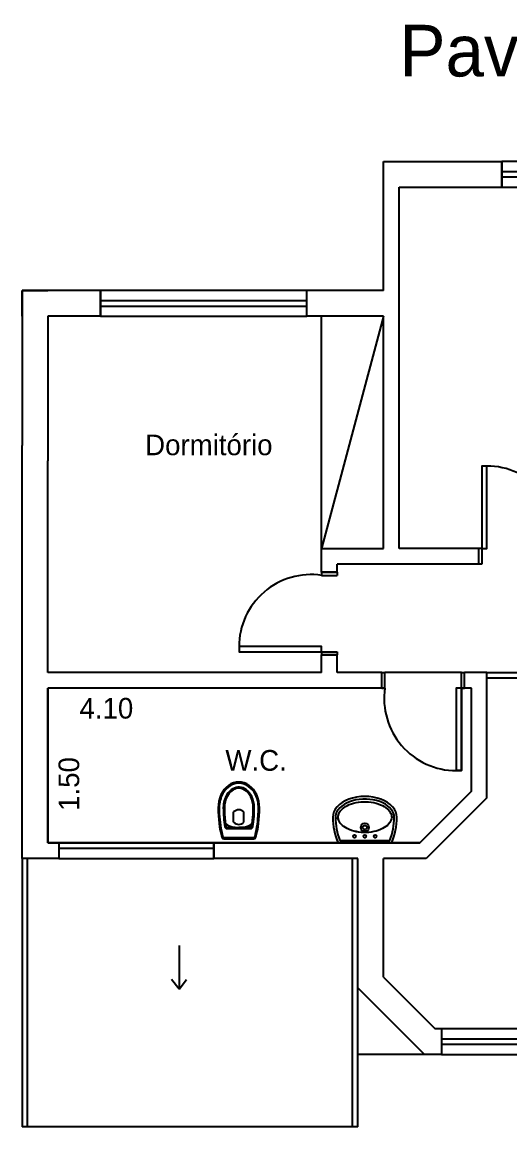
# Model space of a CAD drawing. Extents: x 0 to 15.4, y 0 to 21.8.
# Drawn here: x 0 to 4.72, y 11.14 to 21.84 of the extents above; entities that cross this region are included whole.
import ezdxf

# ---------------------------------------------------------------- set-up
doc = ezdxf.new("R2010")
doc.units = 0
doc.header["$MEASUREMENT"] = 0
doc.layers.get('0').update_dxf_attribs({"linetype": 'CONTINUOUS'})
doc.layers.get('DEFPOINTS').update_dxf_attribs({"linetype": 'CONTINUOUS'})
for name, color, linetype in [('BLOCO', 5, 'CONTINUOUS'), ('BLOCOS', 5, 'CONTINUOUS'), ('HACHURA', 1, 'CONTINUOUS'), ('PAREDE', 7, 'CONTINUOUS')]:
    doc.layers.add(name, color=color, linetype=linetype)
doc.styles.add('PADRÃO', font='', dxfattribs={"height": 0.2})
doc.styles.get('PADRÃO').set_extended_font_data('AvantGarde Bk BT')
doc.dimstyles.new('PADRÃOS', dxfattribs={"dimtxt": 0.15, "dimasz": 0.1, "dimexe": 1.25, "dimexo": 0.625, "dimgap": 0.1, "dimtad": 0, "dimjust": 1, "dimzin": 1, "dimdsep": 46, "dimtxsty": 'PADRÃO', "dimcen": 2.5, "dimse1": 1, "dimse2": 1, "dimsd1": 1, "dimsd2": 1, "dimclrt": 1, "dimadec": 0, "dimazin": 0, "dimtfac": 1, "dimtdec": 4, "dimtmove": 0, "dimatfit": 3, "dimfxl": 1, "dimtolj": 1, "dimtzin": 0, "dimarcsym": 0})

# ---------------------------------------------------------------- blocks, each defined once
blk = doc.blocks.new('SETA')
at = {"layer": 'PAREDE', "ltscale": 0.015}
for q in [(-0.073, -0.091), (0.073, -0.091)]:
    blk.add_line((0, 0), q, dxfattribs=at)
blk = doc.blocks.new('J2')
at = {"layer": 'BLOCO'}
for p, q in [((0, 0.25), (0, 0)), ((2, 0.25), (0, 0.25)), ((2, 0), (2, 0.25)), ((2, 0.15), (0, 0.15)), ((0, 0.1), (2, 0.1)), ((0, 0), (2, 0))]:
    blk.add_line(p, q, dxfattribs=at)
blk = doc.blocks.new('J15')
at = {"layer": 'BLOCO'}
for p, q in [((1.5, 0.25), (0, 0.25)), ((0, 0.25), (0, 0)), ((1.5, 0), (1.5, 0.25)), ((1.5, 0.15), (0, 0.15)), ((0, 0.1), (1.5, 0.1)), ((0, 0), (1.5, 0))]:
    blk.add_line(p, q, dxfattribs=at)
blk = doc.blocks.new('P80E15')
at = {"layer": 'BLOCO', "ltscale": 0.015}
for p, q in [((0.03, 0.15), (0, 0.15)), ((0, 0.15), (0, 0)), ((0.03, 0.15), (0.03, 0)), ((0.8, 0.15), (0.77, 0.15)), ((0.77, 0.15), (0.77, 0)), ((0.8, 0.15), (0.8, 0)), ((0.03, 0), (0, 0)), ((0.8, 0), (0.77, 0))]:
    blk.add_line(p, q, dxfattribs=at)
at = {"layer": 'BLOCO'}
blk.add_lwpolyline([(0.03, 0.15), (0.08, 0.15), (0.08, 0.95), (0.03, 0.95)], close=True, dxfattribs=at)
at = {"layer": 'BLOCO', "ltscale": 0.015}
blk.add_arc((0.08, 0.252), 0.698, 351.5555, 90, dxfattribs=at)
blk = doc.blocks.new('DORMI')
at = {"layer": 'HACHURA', "ltscale": 0.015, "style": 'PADRÃO'}
blk.add_text('Dormitório', height=0.2, dxfattribs=at).set_placement((-0.516, -0.066))
blk = doc.blocks.new('WC')
at = {"layer": 'HACHURA', "ltscale": 0.015, "style": 'PADRÃO'}
blk.add_text('W.C.', height=0.2, dxfattribs=at).set_placement((-0.137, -0.096))
blk = doc.blocks.new('VASOSAN')
at = {"layer": 'BLOCOS'}
for p, q in [((-0.05, 0.2), (-0.05, 0.3)), ((0.05, 0.2), (0.05, 0.3)), ((-0.116, 0.15), (0.116, 0.15)), ((-0.116, 0.14), (0.116, 0.14)), ((-0.145, 0.05), (0.145, 0.05)), ((-0.145, 0.04), (0.145, 0.04))]:
    blk.add_line(p, q, dxfattribs=at)
for centre, radius, start, end in [((0, 0.25), 0.0707, 44.9896, 134.9689), ((-0.116, 0.16), 0.02, 189.3868, 270), ((-0.116, 0.16), 0.01, 189.3844, 270), ((0, 0.25), 0.0707, 225.0311, 315.0104), ((0.116, 0.16), 0.01, 270, 350.5759), ((0.116, 0.16), 0.02, 270, 350.5771), ((-0.145, 0.06), 0.02, 195.5363, 270), ((-0.145, 0.06), 0.01, 195.5347, 270), ((0.145, 0.06), 0.01, 270, 344.4831), ((0.145, 0.06), 0.02, 270, 344.4637)]:
    blk.add_arc(centre, radius, start, end, dxfattribs=at)
for centre, major_axis, ratio, start_param, end_param in [((0, 0.34), (0, 0.25), 0.8, 4.712389, 7.853982), ((0, 0.34), (0, 0.5), 0.4, 1.570796, 2.178171), ((0, 0.34), (0, 0.5), 0.4, 4.105014, 4.712389), ((0, 0.2), (-0.132, 0), 0.380108, 0, 3.141593)]:
    blk.add_ellipse(centre, major_axis=major_axis, ratio=ratio, start_param=start_param, end_param=end_param, dxfattribs=at)
for points, knots in [([(0.19, 0.34), (0.19, 0.385), (0.18, 0.43), (0.128, 0.535), (0.067, 0.577), (-0.056, 0.582), (-0.118, 0.544), (-0.177, 0.44), (-0.19, 0.39), (-0.19, 0.34)], [4.712389, 4.712389, 4.712389, 4.712389, 5.268705, 5.268705, 6.251972, 6.251972, 7.235239, 7.235239, 7.853982, 7.853982, 7.853982, 7.853982]), ([(0.15, 0.34), (0.15, 0.379), (0.141, 0.418), (0.098, 0.505), (0.052, 0.537), (-0.036, 0.543), (-0.083, 0.519), (-0.137, 0.434), (-0.15, 0.387), (-0.15, 0.34)], [4.712389, 4.712389, 4.712389, 4.712389, 5.267304, 5.267304, 6.225165, 6.225165, 7.183027, 7.183027, 7.853982, 7.853982, 7.853982, 7.853982]), ([(0.14, 0.34), (0.14, 0.377), (0.131, 0.415), (0.086, 0.506), (0.035, 0.535), (-0.049, 0.525), (-0.088, 0.498), (-0.13, 0.419), (-0.14, 0.379), (-0.14, 0.34)], [4.712389, 4.712389, 4.712389, 4.712389, 5.266985, 5.266985, 6.376176, 6.376176, 7.268653, 7.268653, 7.853982, 7.853982, 7.853982, 7.853982]), ([(-0.19, 0.34), (-0.19, 0.263), (-0.183, 0.186), (-0.165, 0.096), (-0.16, 0.076), (-0.155, 0.057)], [1.5707963, 1.5707963, 1.5707963, 1.5707963, 2.0374558, 2.0374558, 2.1781714, 2.1781714, 2.1781714, 2.1781714]), ([(0.126, 0.158), (0.13, 0.188), (0.134, 0.22), (0.139, 0.281), (0.14, 0.31), (0.14, 0.34)], [4.3194242, 4.3194242, 4.3194242, 4.3194242, 4.5261468, 4.5261468, 4.712389, 4.712389, 4.712389, 4.712389]), ([(0.135, 0.157), (0.141, 0.188), (0.145, 0.222), (0.149, 0.283), (0.15, 0.312), (0.15, 0.34)], [4.3194149, 4.3194149, 4.3194149, 4.3194149, 4.5352774, 4.5352774, 4.712389, 4.712389, 4.712389, 4.712389]), ([(0.155, 0.057), (0.171, 0.118), (0.183, 0.188), (0.189, 0.287), (0.19, 0.314), (0.19, 0.34)], [4.1050166, 4.1050166, 4.1050166, 4.1050166, 4.5531772, 4.5531772, 4.712389, 4.712389, 4.712389, 4.712389])]:
    blk.add_open_spline(points, degree=3, knots=knots, dxfattribs=at)
for points in [[(-0.15, 0.34), (-0.15, 0.277), (-0.145, 0.214), (-0.135, 0.157)], [(-0.14, 0.34), (-0.14, 0.278), (-0.135, 0.215), (-0.126, 0.158)]]:
    blk.add_open_spline(points, degree=3, dxfattribs=at)
blk = doc.blocks.new('LAVAT')
at = {"layer": 'BLOCOS'}
for p, q in [((-0.257, 0), (0.257, 0)), ((-0.241, 0.025), (0.241, 0.025))]:
    blk.add_line(p, q, dxfattribs=at)
for centre, radius in [((0, 0.15), 0.04), ((0, 0.15), 0.02), ((-0.1, 0.065), 0.015), ((0, 0.065), 0.015), ((0.1, 0.065), 0.015)]:
    blk.add_circle(centre, radius, dxfattribs=at)
for centre, radius, start, end in [((0.31, 0.25), 0.62, 180, 203.78), ((0.31, 0.25), 0.595, 180, 202.2114), ((-0.31, 0.25), 0.595, 337.7886, 360), ((-0.31, 0.25), 0.62, 336.22, 0)]:
    blk.add_arc(centre, radius, start, end, dxfattribs=at)
blk.add_ellipse((0, 0.25), major_axis=(0.31, 0), ratio=0.645161, start_param=0, end_param=3.141593, dxfattribs=at)
for points, knots in [([(0.285, 0.25), (0.285, 0.3), (0.245, 0.354), (0.101, 0.423), (0, 0.434), (-0.174, 0.399), (-0.244, 0.353), (-0.28, 0.286), (-0.285, 0.268), (-0.285, 0.25)], [0, 0, 0, 0, 0.936148, 0.936148, 1.872296, 1.872296, 2.808445, 2.808445, 3.139385, 3.139385, 3.139385, 3.139385]), ([(0.26, 0.25), (0.26, 0.278), (0.242, 0.313), (0.164, 0.37), (0.103, 0.392), (-0.029, 0.404), (-0.098, 0.394), (-0.203, 0.348), (-0.24, 0.314), (-0.266, 0.253), (-0.263, 0.224), (-0.216, 0.162), (-0.168, 0.131), (-0.048, 0.098), (0.023, 0.096), (0.148, 0.123), (0.201, 0.15), (0.251, 0.205), (0.26, 0.229), (0.26, 0.25)], [0, 0, 0, 0, 0.718092, 0.718092, 1.436184, 1.436184, 2.154275, 2.154275, 2.872367, 2.872367, 3.590459, 3.590459, 4.308551, 4.308551, 5.026643, 5.026643, 5.744734, 5.744734, 6.283185, 6.283185, 6.283185, 6.283185])]:
    blk.add_open_spline(points, degree=3, knots=knots, dxfattribs=at)
blk = doc.blocks.new('*D38')
at = {"layer": 'DEFPOINTS', "color": 0, "linetype": 'ByBlock', "ltscale": 0.015}
for p in [(137.052, 173.596), (141.152, 173.596), (141.152, 173.399)]:
    blk.add_point(p, dxfattribs=at)
at = {"color": 1, "linetype": 'ByBlock', "ltscale": 0.015, "insert": (137.618, 173.399), "char_height": 0.2, "attachment_point": 5, "style": 'PADRÃO'}
blk.add_mtext('\\A1;4.10', dxfattribs=at)
blk = doc.blocks.new('*D39')
at = {"layer": 'DEFPOINTS', "color": 0, "linetype": 'ByBlock', "ltscale": 0.015}
for p in [(137.052, 173.596), (137.256, 173.596), (137.052, 172.096)]:
    blk.add_point(p, dxfattribs=at)
at = {"color": 1, "linetype": 'ByBlock', "ltscale": 0.015, "insert": (137.256, 172.667), "char_height": 0.2, "attachment_point": 5, "rotation": 90, "style": 'PADRÃO'}
blk.add_mtext('\\A1;1.50', dxfattribs=at)
blk = doc.blocks.new('SUPERIOR')
at = {"layer": 'HACHURA', "ltscale": 0.015, "style": 'PADRÃO'}
blk.add_text('Pav. Superior', height=0.5, dxfattribs=at).set_placement((-1.769, -0.192))

msp = doc.modelspace()

# ---------------------------------------------------------------- linework, layer by layer
at = {"layer": 'BLOCO', "ltscale": 0.015}
for p, q in [((2.9, 16.509), (2.9, 16.479)), ((2.9, 16.509), (3.05, 16.509)), ((2.9, 16.479), (3.05, 16.479)), ((3.05, 16.509), (3.05, 16.479)), ((2.9, 15.739), (2.9, 15.709)), ((2.9, 15.739), (3.05, 15.739)), ((3.05, 15.739), (3.05, 15.709)), ((2.9, 15.709), (3.05, 15.709)), ((3.483, 15.538), (3.513, 15.538)), ((3.483, 15.388), (3.483, 15.538)), ((3.513, 15.388), (3.513, 15.538)), ((4.253, 15.538), (4.283, 15.538)), ((4.253, 15.388), (4.253, 15.538)), ((4.283, 15.388), (4.283, 15.538)), ((3.483, 15.388), (3.513, 15.388)), ((4.253, 15.388), (4.283, 15.388))]:
    msp.add_line(p, q, dxfattribs=at)
at = {"layer": 'BLOCO'}
for p, q in [((1.857, 13.888), (0.357, 13.888)), ((0.357, 13.888), (0.357, 13.738)), ((0.357, 13.838), (1.857, 13.838)), ((1.857, 13.738), (1.857, 13.888)), ((0.357, 13.738), (1.857, 13.738))]:
    msp.add_line(p, q, dxfattribs=at)
for points in [[(2.9, 15.739), (2.9, 15.789), (2.1, 15.789), (2.1, 15.739)], [(4.253, 15.388), (4.203, 15.388), (4.203, 14.588), (4.253, 14.588)]]:
    msp.add_lwpolyline(points, close=True, dxfattribs=at)
at = {"layer": 'BLOCO', "ltscale": 0.015}
for centre, start, end in [((2.798, 15.789), 81.5555, 180), ((4.203, 15.286), 171.5555, 270)]:
    msp.add_arc(centre, 0.698, start, end, dxfattribs=at)
at = {"layer": 'BLOCOS', "ltscale": 0.015}
for p, q in [((2.9, 16.738), (2.9, 18.988)), ((3.5, 18.988), (2.9, 16.738))]:
    msp.add_line(p, q, dxfattribs=at)
at = {"layer": 'BLOCOS'}
for p, q in [((2.048, 14.088), (2.048, 14.188)), ((2.148, 14.088), (2.148, 14.188)), ((1.982, 14.038), (2.213, 14.038)), ((1.982, 14.028), (2.213, 14.028)), ((1.953, 13.938), (2.243, 13.938)), ((1.953, 13.928), (2.243, 13.928)), ((3.077, 13.913), (3.559, 13.913)), ((3.061, 13.888), (3.576, 13.888))]:
    msp.add_line(p, q, dxfattribs=at)
for centre, radius in [((3.318, 14.038), 0.04), ((3.318, 14.038), 0.02), ((3.218, 13.953), 0.015), ((3.318, 13.953), 0.015), ((3.418, 13.953), 0.015)]:
    msp.add_circle(centre, radius, dxfattribs=at)
for centre, radius, start, end in [((2.098, 14.138), 0.0707, 44.9896, 134.9689), ((3.628, 14.138), 0.62, 180, 203.78), ((3.628, 14.138), 0.595, 180, 202.2114), ((3.008, 14.138), 0.595, 337.7886, 360), ((3.008, 14.138), 0.62, 336.22, 0), ((1.982, 14.048), 0.02, 189.3868, 270), ((1.982, 14.048), 0.01, 189.3844, 270), ((2.098, 14.138), 0.0707, 225.0311, 315.0104), ((2.213, 14.048), 0.01, 270, 350.5759), ((2.213, 14.048), 0.02, 270, 350.5771), ((1.953, 13.948), 0.02, 195.5363, 270), ((1.953, 13.948), 0.01, 195.5347, 270), ((2.243, 13.948), 0.01, 270, 344.4831), ((2.243, 13.948), 0.02, 270, 344.4637)]:
    msp.add_arc(centre, radius, start, end, dxfattribs=at)
for centre, major_axis, ratio, start_param, end_param in [((2.098, 14.228), (0, 0.25), 0.8, 4.712389, 7.853982), ((2.098, 14.228), (0, 0.25), 0.8, 4.712389, 7.853982), ((3.318, 14.138), (0.31, 0), 0.645161, 0, 3.141593), ((3.318, 14.138), (0.31, 0), 0.645161, 0, 3.141593), ((2.098, 14.228), (0, 0.5), 0.4, 1.570796, 2.178171), ((2.098, 14.228), (0, 0.5), 0.4, 1.570796, 2.178171), ((2.098, 14.228), (0, 0.5), 0.4, 4.105014, 4.712389), ((2.098, 14.228), (0, 0.5), 0.4, 4.105014, 4.712389), ((2.098, 14.088), (-0.132, 0), 0.380108, 0, 3.141593), ((2.098, 14.088), (-0.132, 0), 0.380108, 0, 1.570397), ((2.098, 14.088), (-0.132, 0), 0.380108, 0, 1.570397), ((2.098, 14.088), (-0.132, 0), 0.380108, 0, 1.570397), ((2.098, 14.088), (-0.132, 0), 0.380108, 0, 1.570397), ((2.098, 14.088), (-0.132, 0), 0.380108, 1.571196, 3.141593), ((2.098, 14.088), (-0.132, 0), 0.380108, 1.571196, 3.141593), ((2.098, 14.088), (-0.132, 0), 0.380108, 1.571196, 3.141593), ((2.098, 14.088), (-0.132, 0), 0.380108, 1.571196, 3.141593), ((2.098, 14.088), (-0.132, 0), 0.380108, 1.570397, 1.571196), ((2.098, 14.088), (-0.132, 0), 0.380108, 1.570397, 1.571196), ((2.098, 14.088), (-0.132, 0), 0.380108, 1.570397, 1.571196), ((2.098, 14.088), (-0.132, 0), 0.380108, 1.570397, 1.571196)]:
    msp.add_ellipse(centre, major_axis=major_axis, ratio=ratio, start_param=start_param, end_param=end_param, dxfattribs=at)
for points, knots in [([(2.288, 14.228), (2.288, 14.273), (2.278, 14.318), (2.225, 14.423), (2.165, 14.466), (2.042, 14.47), (1.98, 14.432), (1.921, 14.328), (1.908, 14.278), (1.908, 14.228)], [4.712389, 4.712389, 4.712389, 4.712389, 5.268705, 5.268705, 6.251972, 6.251972, 7.235239, 7.235239, 7.853982, 7.853982, 7.853982, 7.853982]), ([(2.288, 14.228), (2.288, 14.273), (2.278, 14.318), (2.225, 14.423), (2.165, 14.466), (2.042, 14.47), (1.98, 14.432), (1.921, 14.328), (1.908, 14.278), (1.908, 14.228)], [4.712389, 4.712389, 4.712389, 4.712389, 5.268705, 5.268705, 6.251972, 6.251972, 7.235239, 7.235239, 7.853982, 7.853982, 7.853982, 7.853982]), ([(2.288, 14.228), (2.288, 14.273), (2.278, 14.318), (2.225, 14.423), (2.165, 14.466), (2.042, 14.47), (1.98, 14.432), (1.921, 14.328), (1.908, 14.278), (1.908, 14.228)], [4.712389, 4.712389, 4.712389, 4.712389, 5.268705, 5.268705, 6.251972, 6.251972, 7.235239, 7.235239, 7.853982, 7.853982, 7.853982, 7.853982]), ([(2.248, 14.228), (2.248, 14.267), (2.239, 14.306), (2.196, 14.393), (2.15, 14.425), (2.062, 14.431), (2.015, 14.407), (1.961, 14.322), (1.948, 14.275), (1.948, 14.228)], [4.712389, 4.712389, 4.712389, 4.712389, 5.267304, 5.267304, 6.225165, 6.225165, 7.183027, 7.183027, 7.853982, 7.853982, 7.853982, 7.853982]), ([(2.248, 14.228), (2.248, 14.267), (2.239, 14.306), (2.196, 14.393), (2.15, 14.425), (2.062, 14.431), (2.015, 14.407), (1.961, 14.322), (1.948, 14.275), (1.948, 14.228)], [4.712389, 4.712389, 4.712389, 4.712389, 5.267304, 5.267304, 6.225165, 6.225165, 7.183027, 7.183027, 7.853982, 7.853982, 7.853982, 7.853982]), ([(2.248, 14.228), (2.248, 14.267), (2.239, 14.306), (2.196, 14.393), (2.15, 14.425), (2.062, 14.431), (2.015, 14.407), (1.961, 14.322), (1.948, 14.275), (1.948, 14.228)], [4.712389, 4.712389, 4.712389, 4.712389, 5.267304, 5.267304, 6.225165, 6.225165, 7.183027, 7.183027, 7.853982, 7.853982, 7.853982, 7.853982]), ([(2.248, 14.228), (2.248, 14.267), (2.239, 14.306), (2.196, 14.393), (2.15, 14.425), (2.062, 14.431), (2.015, 14.407), (1.961, 14.322), (1.948, 14.275), (1.948, 14.228)], [4.712389, 4.712389, 4.712389, 4.712389, 5.267304, 5.267304, 6.225165, 6.225165, 7.183027, 7.183027, 7.853982, 7.853982, 7.853982, 7.853982]), ([(2.238, 14.228), (2.238, 14.265), (2.229, 14.303), (2.184, 14.394), (2.133, 14.423), (2.049, 14.413), (2.009, 14.386), (1.968, 14.307), (1.958, 14.267), (1.958, 14.228)], [4.712389, 4.712389, 4.712389, 4.712389, 5.266985, 5.266985, 6.376176, 6.376176, 7.268653, 7.268653, 7.853982, 7.853982, 7.853982, 7.853982]), ([(2.238, 14.228), (2.238, 14.265), (2.229, 14.303), (2.184, 14.394), (2.133, 14.423), (2.049, 14.413), (2.009, 14.386), (1.968, 14.307), (1.958, 14.267), (1.958, 14.228)], [4.712389, 4.712389, 4.712389, 4.712389, 5.266985, 5.266985, 6.376176, 6.376176, 7.268653, 7.268653, 7.853982, 7.853982, 7.853982, 7.853982]), ([(2.238, 14.228), (2.238, 14.265), (2.229, 14.303), (2.184, 14.394), (2.133, 14.423), (2.049, 14.413), (2.009, 14.386), (1.968, 14.307), (1.958, 14.267), (1.958, 14.228)], [4.712389, 4.712389, 4.712389, 4.712389, 5.266985, 5.266985, 6.376176, 6.376176, 7.268653, 7.268653, 7.853982, 7.853982, 7.853982, 7.853982]), ([(2.238, 14.228), (2.238, 14.265), (2.229, 14.303), (2.184, 14.394), (2.133, 14.423), (2.049, 14.413), (2.009, 14.386), (1.968, 14.307), (1.958, 14.267), (1.958, 14.228)], [4.712389, 4.712389, 4.712389, 4.712389, 5.266985, 5.266985, 6.376176, 6.376176, 7.268653, 7.268653, 7.853982, 7.853982, 7.853982, 7.853982]), ([(2.238, 14.228), (2.238, 14.265), (2.229, 14.303), (2.184, 14.394), (2.133, 14.423), (2.049, 14.413), (2.009, 14.386), (1.968, 14.307), (1.958, 14.267), (1.958, 14.228)], [4.712389, 4.712389, 4.712389, 4.712389, 5.266985, 5.266985, 6.376176, 6.376176, 7.268653, 7.268653, 7.853982, 7.853982, 7.853982, 7.853982]), ([(3.603, 14.138), (3.603, 14.188), (3.563, 14.242), (3.419, 14.311), (3.318, 14.322), (3.144, 14.287), (3.074, 14.241), (3.038, 14.174), (3.033, 14.156), (3.033, 14.138)], [0, 0, 0, 0, 0.936148, 0.936148, 1.872296, 1.872296, 2.808445, 2.808445, 3.139385, 3.139385, 3.139385, 3.139385]), ([(3.603, 14.138), (3.603, 14.188), (3.563, 14.242), (3.419, 14.311), (3.318, 14.322), (3.144, 14.287), (3.074, 14.241), (3.038, 14.174), (3.033, 14.156), (3.033, 14.138)], [0, 0, 0, 0, 0.936148, 0.936148, 1.872296, 1.872296, 2.808445, 2.808445, 3.139385, 3.139385, 3.139385, 3.139385]), ([(3.578, 14.138), (3.578, 14.167), (3.56, 14.201), (3.483, 14.258), (3.421, 14.28), (3.289, 14.292), (3.22, 14.282), (3.115, 14.236), (3.079, 14.202), (3.052, 14.141), (3.055, 14.112), (3.102, 14.05), (3.15, 14.02), (3.27, 13.986), (3.341, 13.984), (3.466, 14.011), (3.519, 14.038), (3.569, 14.093), (3.578, 14.117), (3.578, 14.138)], [0, 0, 0, 0, 0.718092, 0.718092, 1.436184, 1.436184, 2.154275, 2.154275, 2.872367, 2.872367, 3.590459, 3.590459, 4.308551, 4.308551, 5.026643, 5.026643, 5.744734, 5.744734, 6.283185, 6.283185, 6.283185, 6.283185]), ([(3.578, 14.138), (3.578, 14.167), (3.56, 14.201), (3.483, 14.258), (3.421, 14.28), (3.289, 14.292), (3.22, 14.282), (3.115, 14.236), (3.079, 14.202), (3.052, 14.141), (3.055, 14.112), (3.102, 14.05), (3.15, 14.02), (3.27, 13.986), (3.341, 13.984), (3.466, 14.011), (3.519, 14.038), (3.569, 14.093), (3.578, 14.117), (3.578, 14.138)], [0, 0, 0, 0, 0.718092, 0.718092, 1.436184, 1.436184, 2.154275, 2.154275, 2.872367, 2.872367, 3.590459, 3.590459, 4.308551, 4.308551, 5.026643, 5.026643, 5.744734, 5.744734, 6.283185, 6.283185, 6.283185, 6.283185]), ([(1.908, 14.228), (1.908, 14.151), (1.915, 14.074), (1.933, 13.984), (1.938, 13.964), (1.943, 13.945)], [1.5707963, 1.5707963, 1.5707963, 1.5707963, 2.0374558, 2.0374558, 2.1781714, 2.1781714, 2.1781714, 2.1781714]), ([(1.908, 14.228), (1.908, 14.151), (1.915, 14.074), (1.933, 13.984), (1.938, 13.964), (1.943, 13.945)], [1.5707963, 1.5707963, 1.5707963, 1.5707963, 2.0374558, 2.0374558, 2.1781714, 2.1781714, 2.1781714, 2.1781714]), ([(1.908, 14.228), (1.908, 14.151), (1.915, 14.074), (1.933, 13.984), (1.938, 13.964), (1.943, 13.945)], [1.5707963, 1.5707963, 1.5707963, 1.5707963, 2.0374558, 2.0374558, 2.1781714, 2.1781714, 2.1781714, 2.1781714]), ([(2.223, 14.046), (2.228, 14.076), (2.232, 14.108), (2.237, 14.169), (2.238, 14.198), (2.238, 14.228)], [4.3194242, 4.3194242, 4.3194242, 4.3194242, 4.5261468, 4.5261468, 4.712389, 4.712389, 4.712389, 4.712389]), ([(2.229, 14.088), (2.231, 14.105), (2.233, 14.122), (2.237, 14.169), (2.238, 14.198), (2.238, 14.228)], [4.4132296, 4.4132296, 4.4132296, 4.4132296, 4.5261468, 4.5261468, 4.712389, 4.712389, 4.712389, 4.712389]), ([(2.229, 14.088), (2.231, 14.105), (2.233, 14.122), (2.237, 14.169), (2.238, 14.198), (2.238, 14.228)], [4.4132296, 4.4132296, 4.4132296, 4.4132296, 4.5261468, 4.5261468, 4.712389, 4.712389, 4.712389, 4.712389]), ([(2.229, 14.088), (2.231, 14.105), (2.233, 14.122), (2.237, 14.169), (2.238, 14.198), (2.238, 14.228)], [4.4132296, 4.4132296, 4.4132296, 4.4132296, 4.5261468, 4.5261468, 4.712389, 4.712389, 4.712389, 4.712389]), ([(2.229, 14.088), (2.231, 14.105), (2.233, 14.122), (2.237, 14.169), (2.238, 14.198), (2.238, 14.228)], [4.4132296, 4.4132296, 4.4132296, 4.4132296, 4.5261468, 4.5261468, 4.712389, 4.712389, 4.712389, 4.712389]), ([(2.233, 14.045), (2.238, 14.076), (2.242, 14.11), (2.247, 14.171), (2.248, 14.2), (2.248, 14.228)], [4.3194149, 4.3194149, 4.3194149, 4.3194149, 4.5352774, 4.5352774, 4.712389, 4.712389, 4.712389, 4.712389]), ([(2.233, 14.045), (2.238, 14.076), (2.242, 14.11), (2.247, 14.171), (2.248, 14.2), (2.248, 14.228)], [4.3194149, 4.3194149, 4.3194149, 4.3194149, 4.5352774, 4.5352774, 4.712389, 4.712389, 4.712389, 4.712389]), ([(2.233, 14.045), (2.238, 14.076), (2.242, 14.11), (2.247, 14.171), (2.248, 14.2), (2.248, 14.228)], [4.3194149, 4.3194149, 4.3194149, 4.3194149, 4.5352774, 4.5352774, 4.712389, 4.712389, 4.712389, 4.712389]), ([(2.233, 14.045), (2.238, 14.076), (2.242, 14.11), (2.247, 14.171), (2.248, 14.2), (2.248, 14.228)], [4.3194149, 4.3194149, 4.3194149, 4.3194149, 4.5352774, 4.5352774, 4.712389, 4.712389, 4.712389, 4.712389]), ([(2.252, 13.945), (2.269, 14.006), (2.281, 14.076), (2.287, 14.175), (2.288, 14.202), (2.288, 14.228)], [4.1050166, 4.1050166, 4.1050166, 4.1050166, 4.5531772, 4.5531772, 4.712389, 4.712389, 4.712389, 4.712389]), ([(2.252, 13.945), (2.269, 14.006), (2.281, 14.076), (2.287, 14.175), (2.288, 14.202), (2.288, 14.228)], [4.1050166, 4.1050166, 4.1050166, 4.1050166, 4.5531772, 4.5531772, 4.712389, 4.712389, 4.712389, 4.712389]), ([(2.252, 13.945), (2.269, 14.006), (2.281, 14.076), (2.287, 14.175), (2.288, 14.202), (2.288, 14.228)], [4.1050166, 4.1050166, 4.1050166, 4.1050166, 4.5531772, 4.5531772, 4.712389, 4.712389, 4.712389, 4.712389])]:
    msp.add_open_spline(points, degree=3, knots=knots, dxfattribs=at)
for points in [[(1.948, 14.228), (1.948, 14.165), (1.953, 14.102), (1.962, 14.045)], [(1.948, 14.228), (1.948, 14.165), (1.953, 14.102), (1.962, 14.045)], [(1.948, 14.228), (1.948, 14.165), (1.953, 14.102), (1.962, 14.045)], [(1.948, 14.228), (1.948, 14.165), (1.953, 14.102), (1.962, 14.045)], [(1.958, 14.228), (1.958, 14.166), (1.963, 14.103), (1.972, 14.046)], [(1.958, 14.228), (1.958, 14.181), (1.961, 14.133), (1.966, 14.088)], [(1.958, 14.228), (1.958, 14.181), (1.961, 14.133), (1.966, 14.088)], [(1.958, 14.228), (1.958, 14.181), (1.961, 14.133), (1.966, 14.088)], [(1.958, 14.228), (1.958, 14.181), (1.961, 14.133), (1.966, 14.088)], [(1.966, 14.088), (1.968, 14.074), (1.97, 14.06), (1.972, 14.046)], [(1.966, 14.088), (1.968, 14.074), (1.97, 14.06), (1.972, 14.046)], [(1.966, 14.088), (1.968, 14.074), (1.97, 14.06), (1.972, 14.046)], [(1.966, 14.088), (1.968, 14.074), (1.97, 14.06), (1.972, 14.046)], [(2.223, 14.046), (2.226, 14.06), (2.228, 14.074), (2.229, 14.088)], [(2.223, 14.046), (2.226, 14.06), (2.228, 14.074), (2.229, 14.088)], [(2.223, 14.046), (2.226, 14.06), (2.228, 14.074), (2.229, 14.088)], [(2.223, 14.046), (2.226, 14.06), (2.228, 14.074), (2.229, 14.088)]]:
    msp.add_open_spline(points, degree=3, dxfattribs=at)
at = {"layer": 'HACHURA', "ltscale": 0.015}
msp.add_line((4.253, 15.538), (3.513, 15.538), dxfattribs=at)
at = {"layer": 'HACHURA', "color": 7, "ltscale": 0.015}
for p, q in [((3.483, 15.388), (0.25, 15.388)), ((0.25, 15.388), (0.25, 13.888)), ((4.35, 15.388), (4.283, 15.388)), ((4.35, 14.388), (4.35, 15.388)), ((3.85, 13.888), (4.35, 14.388)), ((0.25, 13.888), (0.357, 13.888)), ((1.857, 13.888), (3.061, 13.888)), ((3.576, 13.888), (3.85, 13.888))]:
    msp.add_line(p, q, dxfattribs=at)
at = {"layer": 'HACHURA', "color": 5, "ltscale": 0.015}
for p, q in [((3.513, 15.388), (3.483, 15.388)), ((4.283, 15.388), (4.253, 15.388)), ((4.253, 15.388), (4.253, 14.588)), ((4.253, 14.588), (4.203, 14.588)), ((2.213, 14.028), (1.982, 14.028)), ((2.213, 14.038), (2.098, 14.038)), ((2.243, 13.938), (1.953, 13.938)), ((2.243, 13.928), (1.953, 13.928)), ((0.357, 13.888), (1.857, 13.888))]:
    msp.add_line(p, q, dxfattribs=at)
for centre, radius, start, end in [((4.203, 15.286), 0.698, 171.5555, 270), ((3.628, 14.138), 0.62, 180, 203.78), ((3.008, 14.138), 0.62, 336.22, 360), ((1.982, 14.048), 0.02, 186.0399, 270), ((2.213, 14.048), 0.01, 270, 351.7749), ((2.213, 14.048), 0.02, 270, 353.8988), ((1.953, 13.948), 0.02, 191.8227, 270), ((1.953, 13.948), 0.01, 189.4582, 270), ((2.243, 13.948), 0.01, 270, 350.558), ((2.243, 13.948), 0.02, 270, 348.1773)]:
    msp.add_arc(centre, radius, start, end, dxfattribs=at)
at = {"layer": 'PAREDE', "ltscale": 0.015}
for p, q in [((3.5, 20.488), (4.644, 20.488)), ((3.5, 19.238), (3.5, 20.488)), ((4.644, 20.238), (4.644, 20.488)), ((3.65, 20.238), (4.644, 20.238)), ((3.65, 16.738), (3.65, 20.238)), ((0, 19.238), (0, 17.738)), ((0.758, 19.238), (0, 19.238)), ((0.758, 18.988), (0.758, 19.238)), ((3.5, 19.238), (2.758, 19.238)), ((2.758, 18.988), (2.758, 19.238)), ((3.5, 16.738), (3.5, 18.988)), ((0, 13.738), (0, 17.738)), ((0.25, 15.538), (0.25, 17.588)), ((2.9, 16.738), (3.5, 16.738)), ((2.9, 16.509), (2.9, 16.738)), ((4.419, 16.738), (3.65, 16.738)), ((4.419, 16.738), (4.419, 16.588)), ((3.5, 16.588), (3.05, 16.588)), ((3.05, 16.509), (3.05, 16.588)), ((4.419, 16.588), (3.5, 16.588)), ((3.05, 16.509), (2.9, 16.509)), ((2.9, 15.538), (2.9, 15.709)), ((3.05, 15.709), (2.9, 15.709)), ((3.05, 15.538), (3.05, 15.709)), ((2.9, 15.538), (0.25, 15.538)), ((3.483, 15.538), (3.05, 15.538)), ((3.483, 15.388), (3.483, 15.538)), ((4.5, 15.538), (4.283, 15.538)), ((4.283, 15.388), (4.283, 15.538)), ((4.5, 14.326), (4.5, 15.538)), ((4.5, 15.538), (6.3, 15.538)), ((4.5, 15.488), (6.3, 15.488)), ((0.25, 13.888), (0.25, 15.388)), ((3.483, 15.388), (0.25, 15.388)), ((4.35, 15.388), (4.283, 15.388)), ((4.35, 14.388), (4.35, 15.388)), ((4.35, 14.388), (3.85, 13.888)), ((4.5, 14.326), (3.912, 13.738)), ((0.357, 13.888), (0.25, 13.888)), ((0.357, 13.888), (0.357, 13.738)), ((3.85, 13.888), (1.857, 13.888)), ((1.857, 13.888), (1.857, 13.738)), ((0, 13.738), (0, 11.138)), ((0.357, 13.738), (0, 13.738)), ((0.05, 13.738), (0.05, 11.138)), ((3.25, 13.738), (1.857, 13.738)), ((3.2, 11.138), (3.2, 13.738)), ((3.25, 11.138), (3.25, 13.738)), ((3.5, 12.588), (3.5, 13.738)), ((3.912, 13.738), (3.5, 13.738)), ((1.519, 12.896), (1.519, 12.473)), ((3.5, 12.588), (4, 12.088)), ((3.25, 12.484), (3.896, 11.838)), ((4.059, 12.088), (4, 12.088)), ((4.059, 12.088), (4.059, 11.838)), ((3.896, 11.838), (3.25, 11.838)), ((4.059, 11.838), (3.896, 11.838)), ((3.25, 11.138), (0, 11.138))]:
    msp.add_line(p, q, dxfattribs=at)
at = {"layer": 'PAREDE'}
for p, q in [((0, 19.238), (0.25, 19.238)), ((0, 18.988), (0, 19.238)), ((0.25, 18.988), (0.25, 17.588)), ((0.758, 18.988), (0.25, 18.988)), ((3.5, 18.988), (2.758, 18.988))]:
    msp.add_line(p, q, dxfattribs=at)

# ---------------------------------------------------------------- block references
at = {"layer": 'HACHURA', "ltscale": 0.015}
for name, p in [('SUPERIOR', (5.422, 21.503)), ('DORMI', (1.707, 17.709)), ('WC', (2.105, 14.683)), ('VASOSAN', (2.098, 13.888)), ('LAVAT', (3.318, 13.888))]:
    msp.add_blockref(name, p, dxfattribs=at)
at = {"layer": 'PAREDE', "ltscale": 0.015}
for name, p in [('J2', (4.644, 20.238)), ('J2', (0.758, 18.988)), ('P80E15', (4.419, 16.588)), ('J15', (4.059, 11.838))]:
    msp.add_blockref(name, p, dxfattribs=at)
for name, p, rotation in [('P80E15', (3.05, 15.709), 90), ('P80E15', (4.283, 15.538), 180), ('SETA', (1.519, 12.473), 180)]:
    msp.add_blockref(name, p, dxfattribs=dict(at, rotation=rotation))

# ---------------------------------------------------------------- texts
at = {"color": 1, "linetype": 'ByBlock', "ltscale": 0.015, "insert": (0.816, 15.191), "char_height": 0.2, "attachment_point": 5, "style": 'PADRÃO'}
msp.add_mtext('\\A1;4.10', dxfattribs=at)
at = {"color": 1, "linetype": 'ByBlock', "ltscale": 0.015, "insert": (0.454, 14.459), "char_height": 0.2, "attachment_point": 5, "rotation": 90, "style": 'PADRÃO'}
msp.add_mtext('\\A1;1.50', dxfattribs=at)
at = {"layer": 'HACHURA', "ltscale": 0.015, "style": 'PADRÃO'}
msp.add_text('W.C.', height=0.2, dxfattribs=at).set_placement((1.968, 14.588))

# ---------------------------------------------------------------- dimensions: what is measured, and where the dimension line sits
at = {"layer": 'HACHURA', "ltscale": 0.015}
dim = msp.add_linear_dim(base=(4.35, 15.191), p1=(0.25, 15.388), p2=(4.35, 15.388), dimstyle='PADRÃOS', dxfattribs=at)
dim.commit()
dim.dimension.update_dxf_attribs({"geometry": '*D38', "text_midpoint": (0.816, 15.191), "insert": (-136.802, -158.208)})
dim = msp.add_linear_dim(base=(0.454, 15.388), p1=(0.25, 13.888), p2=(0.25, 15.388), angle=90, dimstyle='PADRÃOS', dxfattribs=at)
dim.commit()
dim.dimension.update_dxf_attribs({"geometry": '*D39', "text_midpoint": (0.454, 14.459), "insert": (-136.802, -158.208)})

doc.saveas('drawing.dxf')
